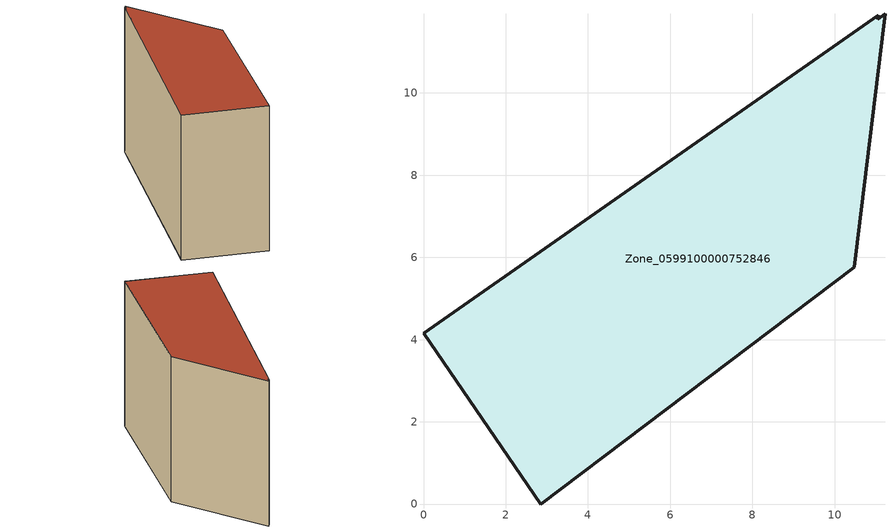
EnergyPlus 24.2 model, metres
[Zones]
Zone_0599100000752846
 floor ground (C_G): 0,4.15 11.06,11.88 11.04,11.79 11.22,11.92 10.47,5.76 2.86,0 z0
 wall outside (C_F): 0,4.15 2.86,0 10.47,5.76 11.22,11.92 11.04,11.79 11.06,11.88 0,4.15 z0:9.14
 roof outside (C_R): 11.06,11.88 0,4.15 2.86,0 10.47,5.76 11.22,11.92 11.04,11.79 z9.14
[BUILDING]
Pand.0599100000752846: North Axis=0; Terrain=City; Loads Convergence Tolerance Value=0.04; Temperature Convergence Tolerance Value=0.4; Solar Distribution=FullExterior; Maximum Number of Warmup Days=25; Minimum Number of Warmup Days=1
[Site:Location]
Rotterdam.The.Hague.AP_ZH_NLD Design_Conditions: Latitude=51.96; Longitude=4.45; Time Zone=1; Elevation=-4.5
[SITE:GROUNDTEMPERATURE:BUILDINGSURFACE]
18, 18, 18, 18, 18, 18, 18, 18, 18, 18, 18, 18
[MATERIAL] Thermal Absorptance=0.9; Solar Absorptance=0.7; Visible Absorptance=0.7
Name | Roughness | Thickness | Conductivity | Density | Specific Heat
G.TI.2006-2014 | MediumSmooth | 0.15 | 0.06 | 540 | 1210
F.TI.2006-2014 | Rough | 0.3 | 0.12 | 1920 | 840
R.TI.2006-2014 | MediumRough | 0.2 | 0.08 | 1500 | 1000
[CONSTRUCTION]
C_G: G.TI.2006-2014
C_F: F.TI.2006-2014
C_R: R.TI.2006-2014
[ZONE]
Zone_0599100000752846: Type=1; Multiplier=1; Ceiling Height=Autocalculate; Volume=Autocalculate; Floor Area=autocalculate; Part of Total Floor Area=Yes
[ZONEINFILTRATION:DESIGNFLOWRATE]
Infil_Zone_0599100000752846: Zone or ZoneList or Space or SpaceList=Zone_0599100000752846; Schedule=AlwaysOn; Design Flow Rate Calculation Method=Flow/Area; Flow Rate per Floor Area=0.0015; Constant Term Coefficient=1; Temperature Term Coefficient=0; Velocity Term Coefficient=0; Velocity Squared Term Coefficient=0
[HVACTEMPLATE:ZONE:IDEALLOADSAIRSYSTEM]
Zone_0599100000752846: Maximum Heating Supply Air Temperature=50; Minimum Cooling Supply Air Temperature=13; Maximum Heating Supply Air Humidity Ratio=0.0156; Minimum Cooling Supply Air Humidity Ratio=0.0077; Heating Limit=NoLimit; Cooling Limit=NoLimit; Dehumidification Control Type=ConstantSensibleHeatRatio; Cooling Sensible Heat Ratio=0.7; Dehumidification Setpoint=60; Humidification Control Type=None; Humidification Setpoint=30; Outdoor Air Method=None; Outdoor Air Flow Rate per Person=0.00944; Outdoor Air Flow Rate per Zone Floor Area=0; Outdoor Air Flow Rate per Zone=0; Demand Controlled Ventilation Type=None; Outdoor Air Economizer Type=NoEconomizer; Heat Recovery Type=None; Sensible Heat Recovery Effectiveness=0.7; Latent Heat Recovery Effectiveness=0.65
[ZONECONTROL:THERMOSTAT]
ThermostatControl_Zone_0599100000752846: Zone or ZoneList=Zone_0599100000752846; Control Type Schedule=DualSetpointControlType; Control 1=Thermostat_Zone_0599100000752846; Temperature Difference Between Cutout And Setpoint=0
[THERMOSTATSETPOINT:DUALSETPOINT]
Thermostat_Zone_0599100000752846: Heating Setpoint Temperature Schedule=HeatingSetpoint_Zone_0599100000752846; Cooling Setpoint Temperature Schedule=CoolingSetpoint_Zone_0599100000752846
[SCHEDULE:COMPACT]
HeatingSetpoint_Zone_0599100000752846: Through: 12/31, For: AllDays, Until: 24:00, 21
CoolingSetpoint_Zone_0599100000752846: Through: 12/31, For: AllDays, Until: 24:00, 24
DualSetpointControlType: Through: 12/31, For: AllDays, Until: 24:00, 4
AlwaysOn: Through: 12/31, For: AllDays, Until: 24:00, 1
